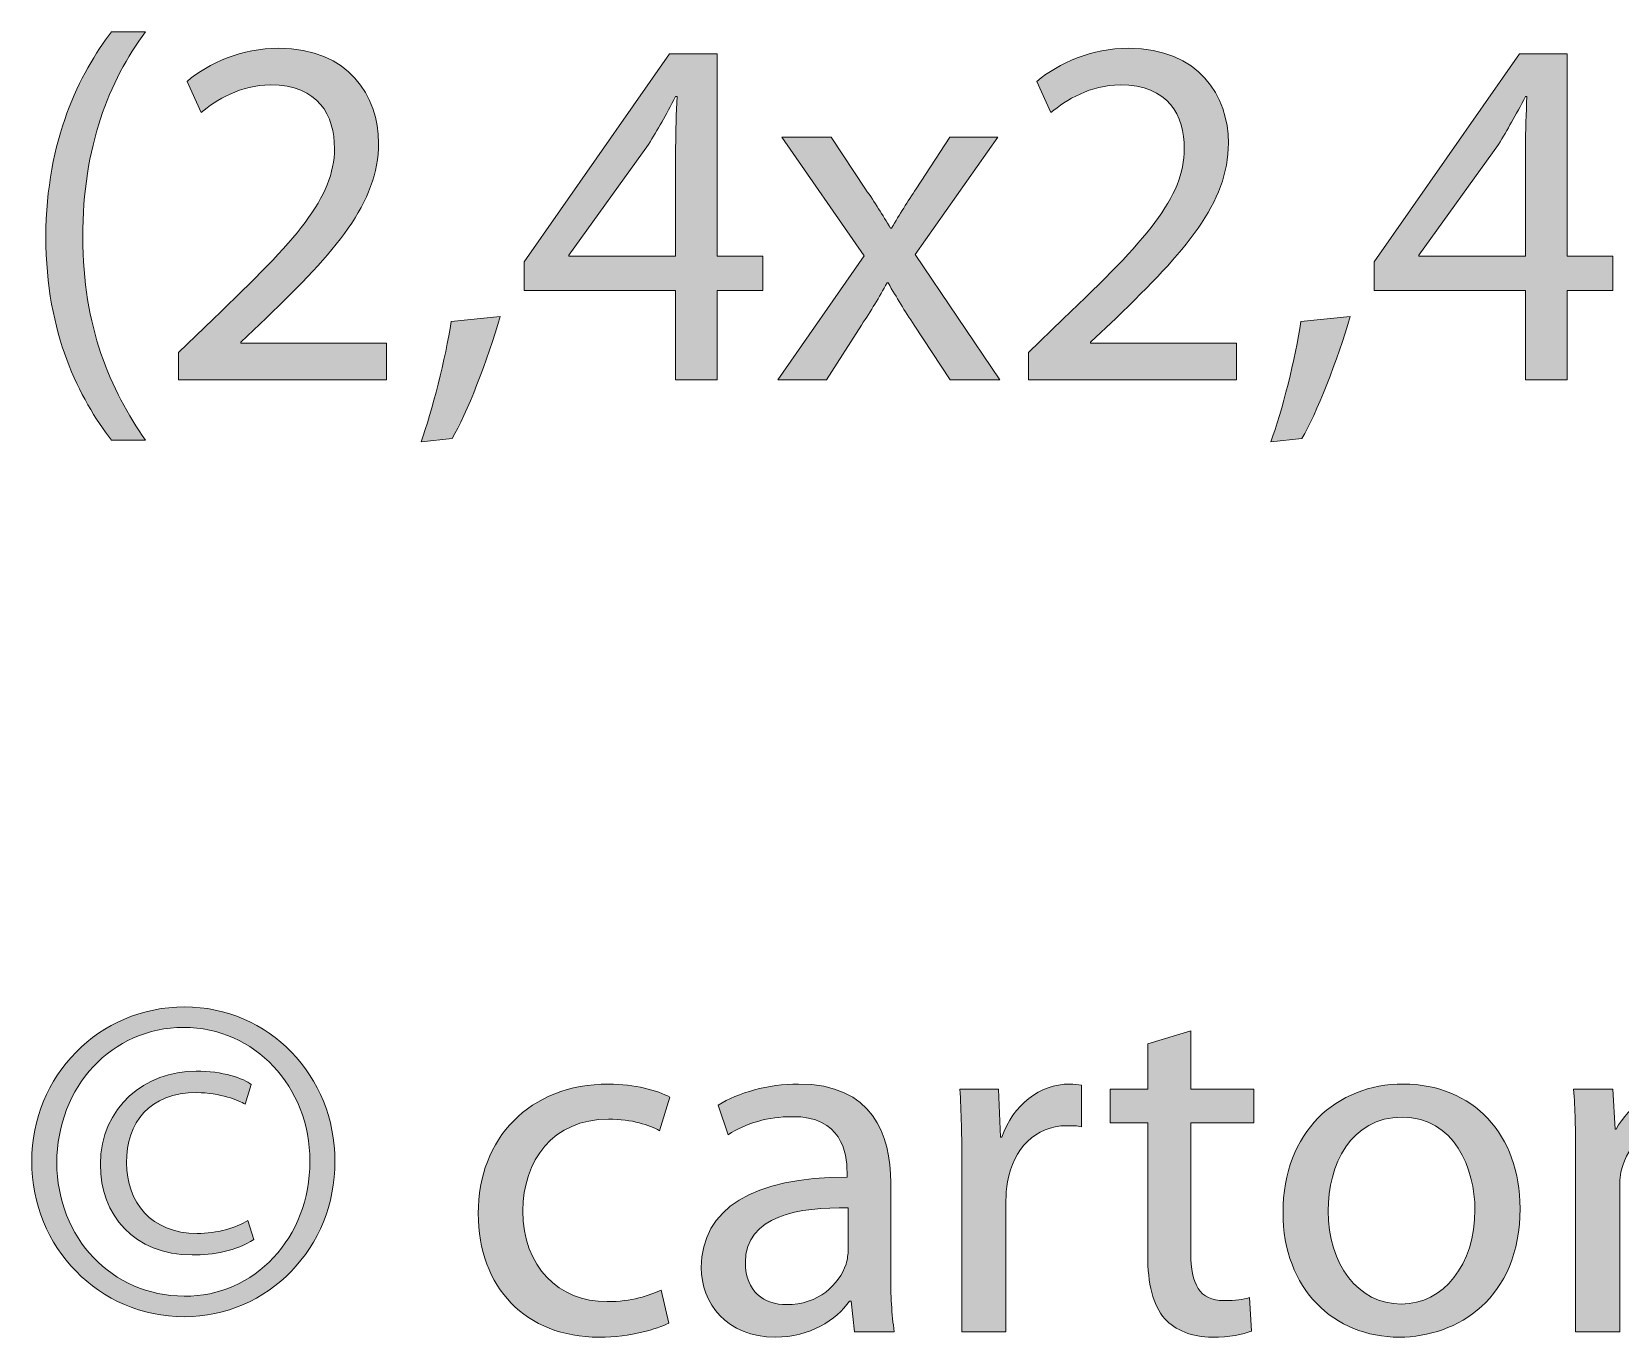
# Model space of a CAD drawing. Header units: inches. Extents: x 8 to 183, y -149 to -13.
# Drawn here: x 105.68 to 123.12, y -147.6 to -133.27 of the extents above; entities that cross this region are included whole.
import ezdxf

# ---------------------------------------------------------------- set-up
doc = ezdxf.new("R2010")
doc.units = ezdxf.units.IN
doc.header["$MEASUREMENT"] = 0
doc.layers.add('Layer 1', color=7, linetype='Continuous')

# ---------------------------------------------------------------- blocks, each defined once
blk = doc.blocks.new('block 7')
at = {"layer": 'Layer 1'}
h = blk.add_hatch(color=7, dxfattribs=at)
h.dxf.hatch_style = 2
edge = h.paths.add_edge_path()
edge.add_spline(control_points=[(106.931, -133.27), (106.53, -133.814), (106.243, -134.524), (106.243, -135.525), (106.243, -136.505), (106.546, -137.203), (106.931, -137.753), (106.931, -137.753), (106.557, -137.753), (106.557, -137.753), (106.211, -137.297), (105.837, -136.593), (105.837, -135.52), (105.842, -134.442), (106.211, -133.732), (106.557, -133.27), (106.557, -133.27), (106.931, -133.27), (106.931, -133.27)], knot_values=[0, 0, 0, 0, 1, 1, 1, 2, 2, 2, 3, 3, 3, 4, 4, 4, 5, 5, 5, 6, 6, 6, 6], degree=3, periodic=1)
h = blk.add_hatch(color=7, dxfattribs=at)
h.dxf.hatch_style = 2
edge = h.paths.add_edge_path()
edge.add_spline(control_points=[(107.294, -137.088), (107.294, -137.088), (107.294, -136.791), (107.294, -136.791), (107.294, -136.791), (107.673, -136.422), (107.673, -136.422), (108.587, -135.553), (109.005, -135.091), (109.005, -134.552), (109.005, -134.189), (108.834, -133.853), (108.301, -133.853), (107.976, -133.853), (107.707, -134.018), (107.541, -134.156), (107.541, -134.156), (107.387, -133.814), (107.387, -133.814), (107.629, -133.611), (107.987, -133.451), (108.394, -133.451), (109.164, -133.451), (109.489, -133.98), (109.489, -134.491), (109.489, -135.151), (109.01, -135.685), (108.257, -136.411), (108.257, -136.411), (107.976, -136.675), (107.976, -136.675), (107.976, -136.675), (107.976, -136.686), (107.976, -136.686), (107.976, -136.686), (109.577, -136.686), (109.577, -136.686), (109.577, -136.686), (109.577, -137.088), (109.577, -137.088), (109.577, -137.088), (107.294, -137.088), (107.294, -137.088)], knot_values=[0, 0, 0, 0, 1, 1, 1, 2, 2, 2, 3, 3, 3, 4, 4, 4, 5, 5, 5, 6, 6, 6, 7, 7, 7, 8, 8, 8, 9, 9, 9, 10, 10, 10, 11, 11, 11, 12, 12, 12, 13, 13, 13, 14, 14, 14, 14], degree=3, periodic=1)
h = blk.add_hatch(color=7, dxfattribs=at)
h.dxf.hatch_style = 2
h.paths.add_polyline_path([(112.75, -137.088), (112.75, -136.109), (111.089, -136.109), (111.089, -135.795), (112.684, -133.512), (113.207, -133.512), (113.207, -135.734), (113.707, -135.734), (113.707, -136.109), (113.207, -136.109), (113.207, -137.088)])
edge = h.paths.add_edge_path()
edge.add_spline(control_points=[(112.75, -135.734), (112.75, -135.734), (112.75, -134.541), (112.75, -134.541), (112.75, -134.354), (112.756, -134.167), (112.767, -133.98), (112.767, -133.98), (112.75, -133.98), (112.75, -133.98), (112.64, -134.189), (112.552, -134.343), (112.453, -134.508), (112.453, -134.508), (111.578, -135.723), (111.578, -135.723), (111.578, -135.723), (111.578, -135.734), (111.578, -135.734), (111.578, -135.734), (112.75, -135.734), (112.75, -135.734)], knot_values=[0, 0, 0, 0, 1, 1, 1, 2, 2, 2, 3, 3, 3, 4, 4, 4, 5, 5, 5, 6, 6, 6, 7, 7, 7, 7], degree=3, periodic=1)
h = blk.add_hatch(color=7, dxfattribs=at)
h.dxf.hatch_style = 2
edge = h.paths.add_edge_path()
edge.add_spline(control_points=[(116.622, -137.088), (116.622, -137.088), (116.622, -136.791), (116.622, -136.791), (116.622, -136.791), (117.001, -136.422), (117.001, -136.422), (117.915, -135.553), (118.333, -135.091), (118.333, -134.552), (118.333, -134.189), (118.162, -133.853), (117.628, -133.853), (117.304, -133.853), (117.034, -134.018), (116.869, -134.156), (116.869, -134.156), (116.715, -133.814), (116.715, -133.814), (116.957, -133.611), (117.315, -133.451), (117.722, -133.451), (118.492, -133.451), (118.817, -133.98), (118.817, -134.491), (118.817, -135.151), (118.338, -135.685), (117.584, -136.411), (117.584, -136.411), (117.304, -136.675), (117.304, -136.675), (117.304, -136.675), (117.304, -136.686), (117.304, -136.686), (117.304, -136.686), (118.905, -136.686), (118.905, -136.686), (118.905, -136.686), (118.905, -137.088), (118.905, -137.088), (118.905, -137.088), (116.622, -137.088), (116.622, -137.088)], knot_values=[0, 0, 0, 0, 1, 1, 1, 2, 2, 2, 3, 3, 3, 4, 4, 4, 5, 5, 5, 6, 6, 6, 7, 7, 7, 8, 8, 8, 9, 9, 9, 10, 10, 10, 11, 11, 11, 12, 12, 12, 13, 13, 13, 14, 14, 14, 14], degree=3, periodic=1)
h = blk.add_hatch(color=7, dxfattribs=at)
h.dxf.hatch_style = 2
h.paths.add_polyline_path([(122.078, -137.088), (122.078, -136.109), (120.417, -136.109), (120.417, -135.795), (122.012, -133.512), (122.535, -133.512), (122.535, -135.734), (123.035, -135.734), (123.035, -136.109), (122.535, -136.109), (122.535, -137.088)])
edge = h.paths.add_edge_path()
edge.add_spline(control_points=[(122.078, -135.734), (122.078, -135.734), (122.078, -134.541), (122.078, -134.541), (122.078, -134.354), (122.083, -134.167), (122.094, -133.98), (122.094, -133.98), (122.078, -133.98), (122.078, -133.98), (121.968, -134.189), (121.88, -134.343), (121.781, -134.508), (121.781, -134.508), (120.906, -135.723), (120.906, -135.723), (120.906, -135.723), (120.906, -135.734), (120.906, -135.734), (120.906, -135.734), (122.078, -135.734), (122.078, -135.734)], knot_values=[0, 0, 0, 0, 1, 1, 1, 2, 2, 2, 3, 3, 3, 4, 4, 4, 5, 5, 5, 6, 6, 6, 7, 7, 7, 7], degree=3, periodic=1)
h = blk.add_hatch(color=7, dxfattribs=at)
h.dxf.hatch_style = 2
edge = h.paths.add_edge_path()
edge.add_spline(control_points=[(114.455, -134.425), (114.455, -134.425), (114.834, -134.997), (114.834, -134.997), (114.939, -135.146), (115.021, -135.278), (115.109, -135.426), (115.109, -135.426), (115.12, -135.426), (115.12, -135.426), (115.208, -135.272), (115.296, -135.135), (115.39, -134.992), (115.39, -134.992), (115.758, -134.425), (115.758, -134.425), (115.758, -134.425), (116.287, -134.425), (116.287, -134.425), (116.287, -134.425), (115.379, -135.713), (115.379, -135.713), (115.379, -135.713), (116.309, -137.088), (116.309, -137.088), (116.309, -137.088), (115.764, -137.088), (115.764, -137.088), (115.764, -137.088), (115.368, -136.488), (115.368, -136.488), (115.263, -136.334), (115.175, -136.186), (115.082, -136.026), (115.082, -136.026), (115.071, -136.026), (115.071, -136.026), (114.983, -136.186), (114.895, -136.329), (114.79, -136.488), (114.79, -136.488), (114.405, -137.088), (114.405, -137.088), (114.405, -137.088), (113.872, -137.088), (113.872, -137.088), (113.872, -137.088), (114.818, -135.729), (114.818, -135.729), (114.818, -135.729), (113.916, -134.425), (113.916, -134.425), (113.916, -134.425), (114.455, -134.425), (114.455, -134.425)], knot_values=[0, 0, 0, 0, 1, 1, 1, 2, 2, 2, 3, 3, 3, 4, 4, 4, 5, 5, 5, 6, 6, 6, 7, 7, 7, 8, 8, 8, 9, 9, 9, 10, 10, 10, 11, 11, 11, 12, 12, 12, 13, 13, 13, 14, 14, 14, 15, 15, 15, 16, 16, 16, 17, 17, 17, 18, 18, 18, 18], degree=3, periodic=1)
h = blk.add_hatch(color=7, dxfattribs=at)
h.dxf.hatch_style = 2
edge = h.paths.add_edge_path()
edge.add_spline(control_points=[(109.956, -137.77), (110.077, -137.44), (110.225, -136.851), (110.286, -136.45), (110.286, -136.45), (110.825, -136.395), (110.825, -136.395), (110.693, -136.862), (110.451, -137.473), (110.297, -137.732), (110.297, -137.732), (109.956, -137.77), (109.956, -137.77)], knot_values=[0, 0, 0, 0, 1, 1, 1, 2, 2, 2, 3, 3, 3, 4, 4, 4, 4], degree=3, periodic=1)
h = blk.add_hatch(color=7, dxfattribs=at)
h.dxf.hatch_style = 2
edge = h.paths.add_edge_path()
edge.add_spline(control_points=[(119.283, -137.77), (119.405, -137.44), (119.553, -136.851), (119.613, -136.45), (119.613, -136.45), (120.153, -136.395), (120.153, -136.395), (120.021, -136.862), (119.778, -137.473), (119.624, -137.732), (119.624, -137.732), (119.283, -137.77), (119.283, -137.77)], knot_values=[0, 0, 0, 0, 1, 1, 1, 2, 2, 2, 3, 3, 3, 4, 4, 4, 4], degree=3, periodic=1)
at = {"layer": 'Layer 1', "lineweight": 0}
for points in [[(112.75, -137.088), (112.75, -136.109), (111.089, -136.109), (111.089, -135.795), (112.684, -133.512), (113.207, -133.512), (113.207, -135.734), (113.707, -135.734), (113.707, -136.109), (113.207, -136.109), (113.207, -137.088), (112.75, -137.088)], [(122.078, -137.088), (122.078, -136.109), (120.417, -136.109), (120.417, -135.795), (122.012, -133.512), (122.535, -133.512), (122.535, -135.734), (123.035, -135.734), (123.035, -136.109), (122.535, -136.109), (122.535, -137.088), (122.078, -137.088)]]:
    blk.add_lwpolyline(points, dxfattribs=at)
for points, knots in [([(106.931, -133.27), (106.53, -133.814), (106.243, -134.524), (106.243, -135.525), (106.243, -136.505), (106.546, -137.203), (106.931, -137.753), (106.931, -137.753), (106.557, -137.753), (106.557, -137.753), (106.211, -137.297), (105.837, -136.593), (105.837, -135.52), (105.842, -134.442), (106.211, -133.732), (106.557, -133.27), (106.557, -133.27), (106.931, -133.27), (106.931, -133.27)], [0, 0, 0, 0, 1, 1, 1, 2, 2, 2, 3, 3, 3, 4, 4, 4, 5, 5, 5, 6, 6, 6, 6]), ([(107.294, -137.088), (107.294, -137.088), (107.294, -136.791), (107.294, -136.791), (107.294, -136.791), (107.673, -136.422), (107.673, -136.422), (108.587, -135.553), (109.005, -135.091), (109.005, -134.552), (109.005, -134.189), (108.834, -133.853), (108.301, -133.853), (107.976, -133.853), (107.707, -134.018), (107.541, -134.156), (107.541, -134.156), (107.387, -133.814), (107.387, -133.814), (107.629, -133.611), (107.987, -133.451), (108.394, -133.451), (109.164, -133.451), (109.489, -133.98), (109.489, -134.491), (109.489, -135.151), (109.01, -135.685), (108.257, -136.411), (108.257, -136.411), (107.976, -136.675), (107.976, -136.675), (107.976, -136.675), (107.976, -136.686), (107.976, -136.686), (107.976, -136.686), (109.577, -136.686), (109.577, -136.686), (109.577, -136.686), (109.577, -137.088), (109.577, -137.088), (109.577, -137.088), (107.294, -137.088), (107.294, -137.088)], [0, 0, 0, 0, 1, 1, 1, 2, 2, 2, 3, 3, 3, 4, 4, 4, 5, 5, 5, 6, 6, 6, 7, 7, 7, 8, 8, 8, 9, 9, 9, 10, 10, 10, 11, 11, 11, 12, 12, 12, 13, 13, 13, 14, 14, 14, 14]), ([(116.622, -137.088), (116.622, -137.088), (116.622, -136.791), (116.622, -136.791), (116.622, -136.791), (117.001, -136.422), (117.001, -136.422), (117.915, -135.553), (118.333, -135.091), (118.333, -134.552), (118.333, -134.189), (118.162, -133.853), (117.628, -133.853), (117.304, -133.853), (117.034, -134.018), (116.869, -134.156), (116.869, -134.156), (116.715, -133.814), (116.715, -133.814), (116.957, -133.611), (117.315, -133.451), (117.722, -133.451), (118.492, -133.451), (118.817, -133.98), (118.817, -134.491), (118.817, -135.151), (118.338, -135.685), (117.584, -136.411), (117.584, -136.411), (117.304, -136.675), (117.304, -136.675), (117.304, -136.675), (117.304, -136.686), (117.304, -136.686), (117.304, -136.686), (118.905, -136.686), (118.905, -136.686), (118.905, -136.686), (118.905, -137.088), (118.905, -137.088), (118.905, -137.088), (116.622, -137.088), (116.622, -137.088)], [0, 0, 0, 0, 1, 1, 1, 2, 2, 2, 3, 3, 3, 4, 4, 4, 5, 5, 5, 6, 6, 6, 7, 7, 7, 8, 8, 8, 9, 9, 9, 10, 10, 10, 11, 11, 11, 12, 12, 12, 13, 13, 13, 14, 14, 14, 14]), ([(112.75, -135.734), (112.75, -135.734), (112.75, -134.541), (112.75, -134.541), (112.75, -134.354), (112.756, -134.167), (112.767, -133.98), (112.767, -133.98), (112.75, -133.98), (112.75, -133.98), (112.64, -134.189), (112.552, -134.343), (112.453, -134.508), (112.453, -134.508), (111.578, -135.723), (111.578, -135.723), (111.578, -135.723), (111.578, -135.734), (111.578, -135.734), (111.578, -135.734), (112.75, -135.734), (112.75, -135.734)], [0, 0, 0, 0, 1, 1, 1, 2, 2, 2, 3, 3, 3, 4, 4, 4, 5, 5, 5, 6, 6, 6, 7, 7, 7, 7]), ([(122.078, -135.734), (122.078, -135.734), (122.078, -134.541), (122.078, -134.541), (122.078, -134.354), (122.083, -134.167), (122.094, -133.98), (122.094, -133.98), (122.078, -133.98), (122.078, -133.98), (121.968, -134.189), (121.88, -134.343), (121.781, -134.508), (121.781, -134.508), (120.906, -135.723), (120.906, -135.723), (120.906, -135.723), (120.906, -135.734), (120.906, -135.734), (120.906, -135.734), (122.078, -135.734), (122.078, -135.734)], [0, 0, 0, 0, 1, 1, 1, 2, 2, 2, 3, 3, 3, 4, 4, 4, 5, 5, 5, 6, 6, 6, 7, 7, 7, 7]), ([(114.455, -134.425), (114.455, -134.425), (114.834, -134.997), (114.834, -134.997), (114.939, -135.146), (115.021, -135.278), (115.109, -135.426), (115.109, -135.426), (115.12, -135.426), (115.12, -135.426), (115.208, -135.272), (115.296, -135.135), (115.39, -134.992), (115.39, -134.992), (115.758, -134.425), (115.758, -134.425), (115.758, -134.425), (116.287, -134.425), (116.287, -134.425), (116.287, -134.425), (115.379, -135.713), (115.379, -135.713), (115.379, -135.713), (116.309, -137.088), (116.309, -137.088), (116.309, -137.088), (115.764, -137.088), (115.764, -137.088), (115.764, -137.088), (115.368, -136.488), (115.368, -136.488), (115.263, -136.334), (115.175, -136.186), (115.082, -136.026), (115.082, -136.026), (115.071, -136.026), (115.071, -136.026), (114.983, -136.186), (114.895, -136.329), (114.79, -136.488), (114.79, -136.488), (114.405, -137.088), (114.405, -137.088), (114.405, -137.088), (113.872, -137.088), (113.872, -137.088), (113.872, -137.088), (114.818, -135.729), (114.818, -135.729), (114.818, -135.729), (113.916, -134.425), (113.916, -134.425), (113.916, -134.425), (114.455, -134.425), (114.455, -134.425)], [0, 0, 0, 0, 1, 1, 1, 2, 2, 2, 3, 3, 3, 4, 4, 4, 5, 5, 5, 6, 6, 6, 7, 7, 7, 8, 8, 8, 9, 9, 9, 10, 10, 10, 11, 11, 11, 12, 12, 12, 13, 13, 13, 14, 14, 14, 15, 15, 15, 16, 16, 16, 17, 17, 17, 18, 18, 18, 18]), ([(109.956, -137.77), (110.077, -137.44), (110.225, -136.851), (110.286, -136.45), (110.286, -136.45), (110.825, -136.395), (110.825, -136.395), (110.693, -136.862), (110.451, -137.473), (110.297, -137.732), (110.297, -137.732), (109.956, -137.77), (109.956, -137.77)], [0, 0, 0, 0, 1, 1, 1, 2, 2, 2, 3, 3, 3, 4, 4, 4, 4]), ([(119.283, -137.77), (119.405, -137.44), (119.553, -136.851), (119.613, -136.45), (119.613, -136.45), (120.153, -136.395), (120.153, -136.395), (120.021, -136.862), (119.778, -137.473), (119.624, -137.732), (119.624, -137.732), (119.283, -137.77), (119.283, -137.77)], [0, 0, 0, 0, 1, 1, 1, 2, 2, 2, 3, 3, 3, 4, 4, 4, 4])]:
    blk.add_open_spline(points, degree=3, knots=knots, dxfattribs=at)
blk = doc.blocks.new('block 8')
at = {"layer": 'Layer 1'}
h = blk.add_hatch(color=7, dxfattribs=at)
h.dxf.hatch_style = 2
edge = h.paths.add_edge_path()
edge.add_spline(control_points=[(109.011, -145.665), (109.011, -146.612), (108.285, -147.371), (107.355, -147.371), (106.42, -147.371), (105.683, -146.612), (105.683, -145.665), (105.683, -144.73), (106.42, -143.971), (107.361, -143.971), (108.285, -143.971), (109.011, -144.73), (109.011, -145.665)], knot_values=[0, 0, 0, 0, 1, 1, 1, 2, 2, 2, 3, 3, 3, 4, 4, 4, 4], degree=3, periodic=1)
edge = h.paths.add_edge_path()
edge.add_spline(control_points=[(105.958, -145.682), (105.958, -146.502), (106.563, -147.145), (107.355, -147.145), (108.131, -147.156), (108.736, -146.502), (108.736, -145.665), (108.736, -144.846), (108.131, -144.197), (107.35, -144.197), (106.563, -144.197), (105.958, -144.846), (105.958, -145.682)], knot_values=[0, 0, 0, 0, 1, 1, 1, 2, 2, 2, 3, 3, 3, 4, 4, 4, 4], degree=3, periodic=1)
edge = h.paths.add_edge_path()
edge.add_spline(control_points=[(108.026, -145.038), (107.955, -145), (107.751, -144.912), (107.493, -144.912), (106.975, -144.912), (106.723, -145.242), (106.723, -145.682), (106.723, -146.111), (106.992, -146.458), (107.498, -146.458), (107.718, -146.458), (107.927, -146.397), (108.054, -146.315), (108.054, -146.315), (108.12, -146.524), (108.12, -146.524), (107.927, -146.65), (107.674, -146.694), (107.443, -146.694), (106.805, -146.694), (106.436, -146.254), (106.436, -145.699), (106.436, -145.071), (106.932, -144.675), (107.487, -144.675), (107.773, -144.675), (108.015, -144.758), (108.092, -144.824), (108.092, -144.824), (108.026, -145.038), (108.026, -145.038)], knot_values=[0, 0, 0, 0, 1, 1, 1, 2, 2, 2, 3, 3, 3, 4, 4, 4, 5, 5, 5, 6, 6, 6, 7, 7, 7, 8, 8, 8, 9, 9, 9, 10, 10, 10, 10], degree=3, periodic=1)
h = blk.add_hatch(color=7, dxfattribs=at)
h.dxf.hatch_style = 2
edge = h.paths.add_edge_path()
edge.add_spline(control_points=[(118.404, -144.235), (118.404, -144.235), (118.404, -144.873), (118.404, -144.873), (118.404, -144.873), (119.097, -144.873), (119.097, -144.873), (119.097, -144.873), (119.097, -145.242), (119.097, -145.242), (119.097, -145.242), (118.404, -145.242), (118.404, -145.242), (118.404, -145.242), (118.404, -146.678), (118.404, -146.678), (118.404, -147.008), (118.498, -147.195), (118.767, -147.195), (118.899, -147.195), (118.976, -147.184), (119.048, -147.162), (119.048, -147.162), (119.07, -147.53), (119.07, -147.53), (118.976, -147.564), (118.828, -147.596), (118.641, -147.596), (118.415, -147.596), (118.234, -147.519), (118.118, -147.393), (117.986, -147.244), (117.931, -147.008), (117.931, -146.694), (117.931, -146.694), (117.931, -145.242), (117.931, -145.242), (117.931, -145.242), (117.518, -145.242), (117.518, -145.242), (117.518, -145.242), (117.518, -144.873), (117.518, -144.873), (117.518, -144.873), (117.931, -144.873), (117.931, -144.873), (117.931, -144.873), (117.931, -144.378), (117.931, -144.378), (117.931, -144.378), (118.404, -144.235), (118.404, -144.235)], knot_values=[0, 0, 0, 0, 1, 1, 1, 2, 2, 2, 3, 3, 3, 4, 4, 4, 5, 5, 5, 6, 6, 6, 7, 7, 7, 8, 8, 8, 9, 9, 9, 10, 10, 10, 11, 11, 11, 12, 12, 12, 13, 13, 13, 14, 14, 14, 15, 15, 15, 16, 16, 16, 17, 17, 17, 17], degree=3, periodic=1)
h = blk.add_hatch(color=7, dxfattribs=at)
h.dxf.hatch_style = 2
edge = h.paths.add_edge_path()
edge.add_spline(control_points=[(112.674, -147.442), (112.547, -147.503), (112.266, -147.596), (111.909, -147.596), (111.106, -147.596), (110.583, -147.052), (110.583, -146.238), (110.583, -145.418), (111.144, -144.818), (112.013, -144.818), (112.3, -144.818), (112.552, -144.89), (112.685, -144.961), (112.685, -144.961), (112.574, -145.33), (112.574, -145.33), (112.459, -145.269), (112.277, -145.203), (112.013, -145.203), (111.403, -145.203), (111.073, -145.66), (111.073, -146.21), (111.073, -146.826), (111.469, -147.206), (111.997, -147.206), (112.272, -147.206), (112.454, -147.14), (112.591, -147.079), (112.591, -147.079), (112.674, -147.442), (112.674, -147.442)], knot_values=[0, 0, 0, 0, 1, 1, 1, 2, 2, 2, 3, 3, 3, 4, 4, 4, 5, 5, 5, 6, 6, 6, 7, 7, 7, 8, 8, 8, 9, 9, 9, 10, 10, 10, 10], degree=3, periodic=1)
h = blk.add_hatch(color=7, dxfattribs=at)
h.dxf.hatch_style = 2
edge = h.paths.add_edge_path()
edge.add_spline(control_points=[(115.11, -146.898), (115.11, -147.129), (115.121, -147.354), (115.149, -147.536), (115.149, -147.536), (114.714, -147.536), (114.714, -147.536), (114.714, -147.536), (114.676, -147.2), (114.676, -147.2), (114.676, -147.2), (114.659, -147.2), (114.659, -147.2), (114.511, -147.409), (114.224, -147.596), (113.845, -147.596), (113.306, -147.596), (113.031, -147.217), (113.031, -146.832), (113.031, -146.188), (113.603, -145.836), (114.631, -145.841), (114.631, -145.841), (114.631, -145.787), (114.631, -145.787), (114.631, -145.572), (114.571, -145.17), (114.027, -145.176), (113.773, -145.176), (113.515, -145.247), (113.328, -145.374), (113.328, -145.374), (113.218, -145.049), (113.218, -145.049), (113.438, -144.912), (113.762, -144.818), (114.098, -144.818), (114.912, -144.818), (115.11, -145.374), (115.11, -145.902), (115.11, -145.902), (115.11, -146.898), (115.11, -146.898)], knot_values=[0, 0, 0, 0, 1, 1, 1, 2, 2, 2, 3, 3, 3, 4, 4, 4, 5, 5, 5, 6, 6, 6, 7, 7, 7, 8, 8, 8, 9, 9, 9, 10, 10, 10, 11, 11, 11, 12, 12, 12, 13, 13, 13, 14, 14, 14, 14], degree=3, periodic=1)
edge = h.paths.add_edge_path()
edge.add_spline(control_points=[(114.643, -146.177), (114.114, -146.166), (113.515, -146.26), (113.515, -146.777), (113.515, -147.096), (113.724, -147.239), (113.966, -147.239), (114.318, -147.239), (114.544, -147.019), (114.62, -146.793), (114.637, -146.738), (114.643, -146.683), (114.643, -146.639), (114.643, -146.639), (114.643, -146.177), (114.643, -146.177)], knot_values=[0, 0, 0, 0, 1, 1, 1, 2, 2, 2, 3, 3, 3, 4, 4, 4, 5, 5, 5, 5], degree=3, periodic=1)
h = blk.add_hatch(color=7, dxfattribs=at)
h.dxf.hatch_style = 2
edge = h.paths.add_edge_path()
edge.add_spline(control_points=[(115.891, -145.704), (115.891, -145.39), (115.885, -145.121), (115.869, -144.873), (115.869, -144.873), (116.292, -144.873), (116.292, -144.873), (116.292, -144.873), (116.314, -145.401), (116.314, -145.401), (116.314, -145.401), (116.331, -145.401), (116.331, -145.401), (116.452, -145.044), (116.749, -144.818), (117.073, -144.818), (117.123, -144.818), (117.162, -144.824), (117.206, -144.829), (117.206, -144.829), (117.206, -145.286), (117.206, -145.286), (117.156, -145.275), (117.106, -145.275), (117.04, -145.275), (116.699, -145.275), (116.457, -145.528), (116.391, -145.891), (116.38, -145.957), (116.375, -146.04), (116.375, -146.117), (116.375, -146.117), (116.375, -147.536), (116.375, -147.536), (116.375, -147.536), (115.891, -147.536), (115.891, -147.536), (115.891, -147.536), (115.891, -145.704), (115.891, -145.704)], knot_values=[0, 0, 0, 0, 1, 1, 1, 2, 2, 2, 3, 3, 3, 4, 4, 4, 5, 5, 5, 6, 6, 6, 7, 7, 7, 8, 8, 8, 9, 9, 9, 10, 10, 10, 11, 11, 11, 12, 12, 12, 13, 13, 13, 13], degree=3, periodic=1)
h = blk.add_hatch(color=7, dxfattribs=at)
h.dxf.hatch_style = 2
edge = h.paths.add_edge_path()
edge.add_spline(control_points=[(122.018, -146.183), (122.018, -147.167), (121.33, -147.596), (120.692, -147.596), (119.977, -147.596), (119.416, -147.068), (119.416, -146.227), (119.416, -145.341), (120.004, -144.818), (120.736, -144.818), (121.501, -144.818), (122.018, -145.374), (122.018, -146.183)], knot_values=[0, 0, 0, 0, 1, 1, 1, 2, 2, 2, 3, 3, 3, 4, 4, 4, 4], degree=3, periodic=1)
edge = h.paths.add_edge_path()
edge.add_spline(control_points=[(119.911, -146.21), (119.911, -146.793), (120.241, -147.233), (120.714, -147.233), (121.176, -147.233), (121.523, -146.799), (121.523, -146.199), (121.523, -145.748), (121.297, -145.181), (120.725, -145.181), (120.158, -145.181), (119.911, -145.71), (119.911, -146.21)], knot_values=[0, 0, 0, 0, 1, 1, 1, 2, 2, 2, 3, 3, 3, 4, 4, 4, 4], degree=3, periodic=1)
h = blk.add_hatch(color=7, dxfattribs=at)
h.dxf.hatch_style = 2
edge = h.paths.add_edge_path()
edge.add_spline(control_points=[(122.628, -145.594), (122.628, -145.313), (122.622, -145.093), (122.606, -144.873), (122.606, -144.873), (123.035, -144.873), (123.035, -144.873), (123.035, -144.873), (123.063, -145.313), (123.063, -145.313), (123.063, -145.313), (123.073, -145.313), (123.073, -145.313), (123.206, -145.066), (123.514, -144.818), (123.954, -144.818), (124.322, -144.818), (124.894, -145.038), (124.894, -145.952), (124.894, -145.952), (124.894, -147.536), (124.894, -147.536), (124.894, -147.536), (124.41, -147.536), (124.41, -147.536), (124.41, -147.536), (124.41, -146.001), (124.41, -146.001), (124.41, -145.572), (124.251, -145.214), (123.794, -145.214), (123.481, -145.214), (123.233, -145.44), (123.145, -145.71), (123.123, -145.77), (123.112, -145.853), (123.112, -145.935), (123.112, -145.935), (123.112, -147.536), (123.112, -147.536), (123.112, -147.536), (122.628, -147.536), (122.628, -147.536), (122.628, -147.536), (122.628, -145.594), (122.628, -145.594)], knot_values=[0, 0, 0, 0, 1, 1, 1, 2, 2, 2, 3, 3, 3, 4, 4, 4, 5, 5, 5, 6, 6, 6, 7, 7, 7, 8, 8, 8, 9, 9, 9, 10, 10, 10, 11, 11, 11, 12, 12, 12, 13, 13, 13, 14, 14, 14, 15, 15, 15, 15], degree=3, periodic=1)
at = {"layer": 'Layer 1', "lineweight": 0}
for points, knots in [([(109.011, -145.665), (109.011, -146.612), (108.285, -147.371), (107.355, -147.371), (106.42, -147.371), (105.683, -146.612), (105.683, -145.665), (105.683, -144.73), (106.42, -143.971), (107.361, -143.971), (108.285, -143.971), (109.011, -144.73), (109.011, -145.665)], [0, 0, 0, 0, 1, 1, 1, 2, 2, 2, 3, 3, 3, 4, 4, 4, 4]), ([(105.958, -145.682), (105.958, -146.502), (106.563, -147.145), (107.355, -147.145), (108.131, -147.156), (108.736, -146.502), (108.736, -145.665), (108.736, -144.846), (108.131, -144.197), (107.35, -144.197), (106.563, -144.197), (105.958, -144.846), (105.958, -145.682)], [0, 0, 0, 0, 1, 1, 1, 2, 2, 2, 3, 3, 3, 4, 4, 4, 4]), ([(118.404, -144.235), (118.404, -144.235), (118.404, -144.873), (118.404, -144.873), (118.404, -144.873), (119.097, -144.873), (119.097, -144.873), (119.097, -144.873), (119.097, -145.242), (119.097, -145.242), (119.097, -145.242), (118.404, -145.242), (118.404, -145.242), (118.404, -145.242), (118.404, -146.678), (118.404, -146.678), (118.404, -147.008), (118.498, -147.195), (118.767, -147.195), (118.899, -147.195), (118.976, -147.184), (119.048, -147.162), (119.048, -147.162), (119.07, -147.53), (119.07, -147.53), (118.976, -147.564), (118.828, -147.596), (118.641, -147.596), (118.415, -147.596), (118.234, -147.519), (118.118, -147.393), (117.986, -147.244), (117.931, -147.008), (117.931, -146.694), (117.931, -146.694), (117.931, -145.242), (117.931, -145.242), (117.931, -145.242), (117.518, -145.242), (117.518, -145.242), (117.518, -145.242), (117.518, -144.873), (117.518, -144.873), (117.518, -144.873), (117.931, -144.873), (117.931, -144.873), (117.931, -144.873), (117.931, -144.378), (117.931, -144.378), (117.931, -144.378), (118.404, -144.235), (118.404, -144.235)], [0, 0, 0, 0, 1, 1, 1, 2, 2, 2, 3, 3, 3, 4, 4, 4, 5, 5, 5, 6, 6, 6, 7, 7, 7, 8, 8, 8, 9, 9, 9, 10, 10, 10, 11, 11, 11, 12, 12, 12, 13, 13, 13, 14, 14, 14, 15, 15, 15, 16, 16, 16, 17, 17, 17, 17]), ([(108.026, -145.038), (107.955, -145), (107.751, -144.912), (107.493, -144.912), (106.975, -144.912), (106.723, -145.242), (106.723, -145.682), (106.723, -146.111), (106.992, -146.458), (107.498, -146.458), (107.718, -146.458), (107.927, -146.397), (108.054, -146.315), (108.054, -146.315), (108.12, -146.524), (108.12, -146.524), (107.927, -146.65), (107.674, -146.694), (107.443, -146.694), (106.805, -146.694), (106.436, -146.254), (106.436, -145.699), (106.436, -145.071), (106.932, -144.675), (107.487, -144.675), (107.773, -144.675), (108.015, -144.758), (108.092, -144.824), (108.092, -144.824), (108.026, -145.038), (108.026, -145.038)], [0, 0, 0, 0, 1, 1, 1, 2, 2, 2, 3, 3, 3, 4, 4, 4, 5, 5, 5, 6, 6, 6, 7, 7, 7, 8, 8, 8, 9, 9, 9, 10, 10, 10, 10]), ([(112.674, -147.442), (112.547, -147.503), (112.266, -147.596), (111.909, -147.596), (111.106, -147.596), (110.583, -147.052), (110.583, -146.238), (110.583, -145.418), (111.144, -144.818), (112.013, -144.818), (112.3, -144.818), (112.552, -144.89), (112.685, -144.961), (112.685, -144.961), (112.574, -145.33), (112.574, -145.33), (112.459, -145.269), (112.277, -145.203), (112.013, -145.203), (111.403, -145.203), (111.073, -145.66), (111.073, -146.21), (111.073, -146.826), (111.469, -147.206), (111.997, -147.206), (112.272, -147.206), (112.454, -147.14), (112.591, -147.079), (112.591, -147.079), (112.674, -147.442), (112.674, -147.442)], [0, 0, 0, 0, 1, 1, 1, 2, 2, 2, 3, 3, 3, 4, 4, 4, 5, 5, 5, 6, 6, 6, 7, 7, 7, 8, 8, 8, 9, 9, 9, 10, 10, 10, 10]), ([(115.11, -146.898), (115.11, -147.129), (115.121, -147.354), (115.149, -147.536), (115.149, -147.536), (114.714, -147.536), (114.714, -147.536), (114.714, -147.536), (114.676, -147.2), (114.676, -147.2), (114.676, -147.2), (114.659, -147.2), (114.659, -147.2), (114.511, -147.409), (114.224, -147.596), (113.845, -147.596), (113.306, -147.596), (113.031, -147.217), (113.031, -146.832), (113.031, -146.188), (113.603, -145.836), (114.631, -145.841), (114.631, -145.841), (114.631, -145.787), (114.631, -145.787), (114.631, -145.572), (114.571, -145.17), (114.027, -145.176), (113.773, -145.176), (113.515, -145.247), (113.328, -145.374), (113.328, -145.374), (113.218, -145.049), (113.218, -145.049), (113.438, -144.912), (113.762, -144.818), (114.098, -144.818), (114.912, -144.818), (115.11, -145.374), (115.11, -145.902), (115.11, -145.902), (115.11, -146.898), (115.11, -146.898)], [0, 0, 0, 0, 1, 1, 1, 2, 2, 2, 3, 3, 3, 4, 4, 4, 5, 5, 5, 6, 6, 6, 7, 7, 7, 8, 8, 8, 9, 9, 9, 10, 10, 10, 11, 11, 11, 12, 12, 12, 13, 13, 13, 14, 14, 14, 14]), ([(115.891, -145.704), (115.891, -145.39), (115.885, -145.121), (115.869, -144.873), (115.869, -144.873), (116.292, -144.873), (116.292, -144.873), (116.292, -144.873), (116.314, -145.401), (116.314, -145.401), (116.314, -145.401), (116.331, -145.401), (116.331, -145.401), (116.452, -145.044), (116.749, -144.818), (117.073, -144.818), (117.123, -144.818), (117.162, -144.824), (117.206, -144.829), (117.206, -144.829), (117.206, -145.286), (117.206, -145.286), (117.156, -145.275), (117.106, -145.275), (117.04, -145.275), (116.699, -145.275), (116.457, -145.528), (116.391, -145.891), (116.38, -145.957), (116.375, -146.04), (116.375, -146.117), (116.375, -146.117), (116.375, -147.536), (116.375, -147.536), (116.375, -147.536), (115.891, -147.536), (115.891, -147.536), (115.891, -147.536), (115.891, -145.704), (115.891, -145.704)], [0, 0, 0, 0, 1, 1, 1, 2, 2, 2, 3, 3, 3, 4, 4, 4, 5, 5, 5, 6, 6, 6, 7, 7, 7, 8, 8, 8, 9, 9, 9, 10, 10, 10, 11, 11, 11, 12, 12, 12, 13, 13, 13, 13]), ([(122.018, -146.183), (122.018, -147.167), (121.33, -147.596), (120.692, -147.596), (119.977, -147.596), (119.416, -147.068), (119.416, -146.227), (119.416, -145.341), (120.004, -144.818), (120.736, -144.818), (121.501, -144.818), (122.018, -145.374), (122.018, -146.183)], [0, 0, 0, 0, 1, 1, 1, 2, 2, 2, 3, 3, 3, 4, 4, 4, 4]), ([(122.628, -145.594), (122.628, -145.313), (122.622, -145.093), (122.606, -144.873), (122.606, -144.873), (123.035, -144.873), (123.035, -144.873), (123.035, -144.873), (123.063, -145.313), (123.063, -145.313), (123.063, -145.313), (123.073, -145.313), (123.073, -145.313), (123.206, -145.066), (123.514, -144.818), (123.954, -144.818), (124.322, -144.818), (124.894, -145.038), (124.894, -145.952), (124.894, -145.952), (124.894, -147.536), (124.894, -147.536), (124.894, -147.536), (124.41, -147.536), (124.41, -147.536), (124.41, -147.536), (124.41, -146.001), (124.41, -146.001), (124.41, -145.572), (124.251, -145.214), (123.794, -145.214), (123.481, -145.214), (123.233, -145.44), (123.145, -145.71), (123.123, -145.77), (123.112, -145.853), (123.112, -145.935), (123.112, -145.935), (123.112, -147.536), (123.112, -147.536), (123.112, -147.536), (122.628, -147.536), (122.628, -147.536), (122.628, -147.536), (122.628, -145.594), (122.628, -145.594)], [0, 0, 0, 0, 1, 1, 1, 2, 2, 2, 3, 3, 3, 4, 4, 4, 5, 5, 5, 6, 6, 6, 7, 7, 7, 8, 8, 8, 9, 9, 9, 10, 10, 10, 11, 11, 11, 12, 12, 12, 13, 13, 13, 14, 14, 14, 15, 15, 15, 15]), ([(119.911, -146.21), (119.911, -146.793), (120.241, -147.233), (120.714, -147.233), (121.176, -147.233), (121.523, -146.799), (121.523, -146.199), (121.523, -145.748), (121.297, -145.181), (120.725, -145.181), (120.158, -145.181), (119.911, -145.71), (119.911, -146.21)], [0, 0, 0, 0, 1, 1, 1, 2, 2, 2, 3, 3, 3, 4, 4, 4, 4]), ([(114.643, -146.177), (114.114, -146.166), (113.515, -146.26), (113.515, -146.777), (113.515, -147.096), (113.724, -147.239), (113.966, -147.239), (114.318, -147.239), (114.544, -147.019), (114.62, -146.793), (114.637, -146.738), (114.643, -146.683), (114.643, -146.639), (114.643, -146.639), (114.643, -146.177), (114.643, -146.177)], [0, 0, 0, 0, 1, 1, 1, 2, 2, 2, 3, 3, 3, 4, 4, 4, 5, 5, 5, 5])]:
    blk.add_open_spline(points, degree=3, knots=knots, dxfattribs=at)

msp = doc.modelspace()

# ---------------------------------------------------------------- block references
at = {"layer": 'Layer 1'}
for name in ['block 7', 'block 8']:
    msp.add_blockref(name, (0, 0), dxfattribs=at)

doc.saveas('drawing.dxf')
